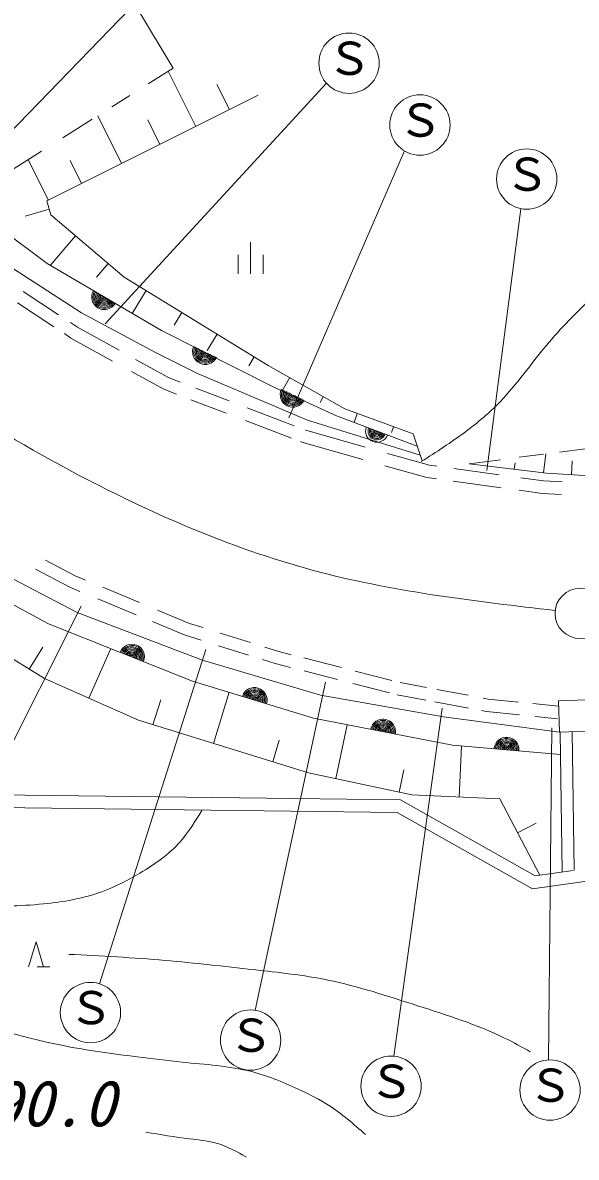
# Model space of a CAD drawing. Units: millimetres, scale not verified. Extents: x 40000 to 680000, y 20000 to 380000.
# Drawn here: x 148852 to 170881, y 238841 to 283972 of the extents above; entities that cross this region are included whole.
import ezdxf
from ezdxf.enums import TextEntityAlignment as Align

# ---------------------------------------------------------------- set-up
doc = ezdxf.new("R2010")
doc.units = ezdxf.units.MM
doc.header["$LTSCALE"] = 1000
for name, color, linetype, lineweight in [('M-BGD', 7, 'Continuous', 13), ('M-BMK', 2, 'Continuous', 13), ('M-BMK-SRVR', 3, 'Continuous', 13), ('M-STR-HTXT', 7, 'Continuous', 13)]:
    doc.layers.add(name, color=color, linetype=linetype, lineweight=lineweight)
doc.styles.add('ＭＳ ゴシック', font='')
doc.styles.get('ＭＳ ゴシック').set_extended_font_data('MS Gothic')

msp = doc.modelspace()

# ---------------------------------------------------------------- linework, layer by layer
at = {"layer": 'M-BGD'}
for p, q in [((154841, 282164), (153465, 284462)), ((153845, 281535), (154841, 282164)), ((154644, 282039), (155737, 279844)), ((156582, 281517), (157082, 280514)), ((158227, 281084), (149810, 276892)), ((152396, 280622), (153116, 281076)), ((151844, 280274), (152789, 278376)), ((150445, 279391), (151619, 280132)), ((153825, 280107), (154310, 279133)), ((148324, 278054), (149606, 278862)), ((149073, 278526), (149871, 276923)), ((150736, 278490), (151189, 277579)), ((146474, 276888), (149828, 274400)), ((149810, 276892), (149974, 276336)), ((148953, 276272), (149910, 276553)), ((149974, 276336), (152889, 273847)), ((149952, 274328), (150953, 275500)), ((157922, 275239), (157922, 273989)), ((148001, 274495), (151187, 272425)), ((149828, 274400), (154370, 271725)), ((157422, 274739), (157422, 273989)), ((158422, 273989), (158422, 274739)), ((151793, 273846), (152255, 274388)), ((152889, 273847), (158620, 270342)), ((150280, 272352), (148868, 273281)), ((153208, 272409), (153761, 273314)), ((150089, 271879), (148644, 272830)), ((151187, 272425), (154138, 270859)), ((154882, 271939), (155189, 272440)), ((151032, 271858), (150752, 272042)), ((152686, 270943), (151032, 271858)), ((154370, 271725), (158873, 269463)), ((150773, 271429), (150510, 271603)), ((152431, 270513), (150773, 271429)), ((156197, 270930), (156595, 271581)), ((154138, 270859), (155812, 270013)), ((154675, 269844), (153345, 270578)), ((157847, 270322), (158067, 270681)), ((158620, 270342), (161666, 268607)), ((154463, 269389), (153178, 270100)), ((155812, 270013), (160185, 268160)), ((155118, 269674), (154675, 269844)), ((157071, 268927), (155737, 269437)), ((158873, 269463), (161341, 268333)), ((159165, 269302), (159479, 269853)), ((154968, 269196), (154463, 269389)), ((160687, 268870), (160814, 269092)), ((156947, 268439), (155541, 268977)), ((159652, 267940), (157786, 268653)), ((161666, 268607), (164384, 267624)), ((159546, 267445), (157711, 268147)), ((160185, 268160), (164671, 266764)), ((161341, 268333), (164549, 267128)), ((162038, 268071), (162167, 268426)), ((160112, 267764), (160107, 267766)), ((162479, 267094), (160112, 267764)), ((163528, 267668), (163613, 267903)), ((159954, 267289), (159908, 267307)), ((162386, 266600), (159954, 267289)), ((164384, 267624), (164744, 266544)), ((165037, 266369), (163374, 266840)), ((168610, 266684), (169577, 266807)), ((169667, 266819), (169574, 266065)), ((170207, 266887), (171233, 267018)), ((164934, 265879), (163263, 266352)), ((165326, 266330), (165037, 266369)), ((166614, 266429), (167870, 266589)), ((169690, 266050), (166614, 266429)), ((168442, 266465), (168410, 266208)), ((170720, 266539), (170687, 265991)), ((165324, 265825), (164934, 265879)), ((167815, 265988), (166008, 266236)), ((169571, 265747), (168671, 265871)), ((174044, 265790), (169690, 266050)), ((167895, 265472), (165984, 265735)), ((169525, 265249), (168603, 265375)), ((170323, 265711), (169571, 265747)), ((170292, 265212), (169525, 265249)), ((140949, 263308), (149717, 257882)), ((149874, 260065), (145244, 262565)), ((151013, 260506), (146924, 262650)), ((149366, 262238), (150723, 261519)), ((149753, 262598), (150937, 261971)), ((150937, 261971), (151349, 261800)), ((150723, 261519), (151127, 261351)), ((152037, 261514), (153505, 260905)), ((151845, 261053), (153371, 260419)), ((156007, 258615), (151013, 260506)), ((154216, 260610), (155491, 260080)), ((155615, 257787), (149874, 260065)), ((154017, 260151), (155320, 259610)), ((155491, 260080), (156027, 259911)), ((155320, 259610), (155960, 259408)), ((156712, 259695), (157916, 259316)), ((149658, 259136), (149113, 258255)), ((152362, 259078), (151485, 257098)), ((156649, 259191), (157834, 258817)), ((158490, 259135), (159042, 258961)), ((160708, 257230), (156007, 258615)), ((158388, 258643), (158904, 258480)), ((159042, 258961), (159540, 258833)), ((160043, 258705), (161532, 258323)), ((158904, 258480), (159511, 258325)), ((160050, 258187), (161384, 257845)), ((162081, 258183), (163539, 257810)), ((149717, 257882), (153459, 256224)), ((160429, 256306), (155615, 257787)), ((163866, 257726), (164919, 257529)), ((157074, 257338), (156447, 255303)), ((161987, 257691), (163454, 257315)), ((165326, 257453), (166584, 257218)), ((154342, 257039), (154036, 256046)), ((165596, 256364), (160708, 257230)), ((163758, 257237), (164894, 257025)), ((165255, 256958), (166593, 256708)), ((167170, 257109), (167378, 257070)), ((167378, 257070), (168580, 256947)), ((169153, 256888), (170177, 256783)), ((171670, 257046), (170170, 257001)), ((170170, 257001), (170208, 255753)), ((170208, 255753), (165596, 256364)), ((167103, 256613), (167307, 256574)), ((167307, 256574), (168617, 256440)), ((169241, 256376), (170126, 256286)), ((153459, 256224), (160222, 254139)), ((165948, 255232), (160429, 256306)), ((161767, 256045), (161309, 253906)), ((170208, 255753), (171708, 255799)), ((170245, 255754), (170318, 250193)), ((170712, 255768), (170795, 250260)), ((159062, 255429), (158800, 254578)), ((170257, 254862), (165948, 255232)), ((166309, 255201), (166216, 253171)), ((160222, 254139), (164339, 253257)), ((164017, 254254), (163827, 253367)), ((163888, 253057), (146693, 253273)), ((164339, 253257), (167840, 253097)), ((163754, 252558), (146687, 252773)), ((169241, 250043), (163888, 253057)), ((167840, 253097), (169423, 250068)), ((169143, 249524), (163754, 252558)), ((169280, 252138), (168543, 251753)), ((170759, 250255), (169241, 250043)), ((172162, 249946), (169143, 249524)), ((149082, 246416), (149382, 247416)), ((149382, 247416), (149682, 246416)), ((149432, 246416), (149932, 246416))]:
    msp.add_line(p, q, dxfattribs=at)
for centre, radius, start, end in [((152099, 273062), 500, 149.4929, 329.4929), ((152099, 273062), 500, 149.4929, 329.4929), ((152099, 273062), 450, 149.4929, 329.4929), ((152099, 273062), 400, 149.4929, 329.4929), ((152099, 273062), 350, 149.4929, 329.4929), ((152099, 273062), 300, 149.4929, 329.4929), ((152099, 273062), 250, 149.4929, 329.4929), ((152099, 273062), 200, 149.4929, 329.4929), ((152099, 273062), 150, 149.4929, 329.4929), ((152099, 273062), 100, 149.4929, 329.4929), ((152099, 273062), 50, 149.4929, 329.4929), ((156113, 270877), 500, 154.0577, 334.0577), ((156113, 270877), 500, 154.0577, 334.0577), ((156113, 270877), 450, 154.0577, 334.0577), ((156113, 270877), 400, 154.0577, 334.0577), ((156113, 270877), 350, 154.0577, 334.0577), ((156113, 270877), 300, 154.0577, 334.0577), ((156113, 270877), 250, 154.0577, 334.0577), ((156113, 270877), 200, 154.0577, 334.0577), ((156113, 270877), 150, 154.0577, 334.0577), ((156113, 270877), 100, 154.0577, 334.0577), ((156113, 270877), 50, 154.0577, 334.0577), ((159599, 269181), 500, 154.0577, 334.0577), ((159599, 269181), 500, 154.0577, 334.0577), ((159599, 269181), 450, 154.0577, 334.0577), ((159599, 269181), 400, 154.0577, 334.0577), ((159599, 269181), 350, 154.0577, 334.0577), ((159599, 269181), 300, 154.0577, 334.0577), ((159599, 269181), 250, 154.0577, 334.0577), ((159599, 269181), 200, 154.0577, 334.0577), ((159599, 269181), 150, 154.0577, 334.0577), ((159599, 269181), 100, 154.0577, 334.0577), ((159599, 269181), 50, 154.0577, 334.0577), ((162945, 267731), 450, 159.4185, 339.4185), ((162945, 267731), 350, 159.4185, 339.4185), ((162945, 267731), 300, 159.4185, 339.4185), ((162945, 267731), 250, 159.4185, 339.4185), ((162945, 267731), 200, 159.4185, 339.4185), ((162945, 267731), 150, 159.4185, 339.4185), ((162945, 267731), 100, 159.4185, 339.4185), ((162945, 267731), 50, 159.4185, 339.4185), ((153198, 258751), 500, 338.4519, 158.4519), ((153198, 258751), 500, 338.4519, 158.4519), ((153198, 258751), 450, 338.4519, 158.4519), ((153198, 258751), 400, 338.4519, 158.4519), ((153198, 258751), 350, 338.4519, 158.4519), ((153198, 258751), 300, 338.4519, 158.4519), ((153198, 258751), 250, 338.4519, 158.4519), ((153198, 258751), 200, 338.4519, 158.4519), ((153198, 258751), 150, 338.4519, 158.4519), ((153198, 258751), 100, 338.4519, 158.4519), ((153198, 258751), 50, 338.4519, 158.4519), ((158076, 257030), 500, 342.8973, 162.8973), ((158076, 257030), 500, 342.8973, 162.8973), ((158076, 257030), 450, 342.8973, 162.8973), ((158076, 257030), 400, 342.8973, 162.8973), ((158076, 257030), 350, 342.8973, 162.8973), ((158076, 257030), 300, 342.8973, 162.8973), ((158076, 257030), 250, 342.8973, 162.8973), ((158076, 257030), 200, 342.8973, 162.8973), ((158076, 257030), 150, 342.8973, 162.8973), ((158076, 257030), 100, 342.8973, 162.8973), ((158076, 257030), 50, 342.8973, 162.8973), ((163189, 255769), 500, 348.9862, 168.9862), ((163189, 255769), 500, 348.9862, 168.9862), ((163189, 255769), 450, 348.9862, 168.9862), ((163189, 255769), 400, 348.9862, 168.9862), ((163189, 255769), 350, 348.9862, 168.9862), ((163189, 255769), 300, 348.9862, 168.9862), ((163189, 255769), 250, 348.9862, 168.9862), ((163189, 255769), 200, 348.9862, 168.9862), ((163189, 255769), 150, 348.9862, 168.9862), ((163189, 255769), 100, 348.9862, 168.9862), ((163189, 255769), 50, 348.9862, 168.9862), ((168102, 255047), 500, 355.0986, 175.0986), ((168102, 255047), 500, 355.0986, 175.0986), ((168102, 255047), 450, 355.0986, 175.0986), ((168102, 255047), 400, 355.0986, 175.0986), ((168102, 255047), 350, 355.0986, 175.0986), ((168102, 255047), 300, 355.0986, 175.0986), ((168102, 255047), 250, 355.0986, 175.0986), ((168102, 255047), 200, 355.0986, 175.0986), ((168102, 255047), 150, 355.0986, 175.0986), ((168102, 255047), 100, 355.0986, 175.0986), ((168102, 255047), 50, 355.0986, 175.0986)]:
    msp.add_arc(centre, radius, start, end, dxfattribs=at)
for points, knots in [([(164711, 266513), (165305, 266895), (165899, 267276), (166466, 267698), (166956, 268063), (167427, 268458), (167850, 268896), (168520, 269591), (169070, 270396), (169691, 271137), (170264, 271820), (170898, 272449), (171532, 273077)], [0, 0, 0, 0, 1, 1, 1, 2, 2, 2, 3, 3, 3, 4, 4, 4, 4]), ([(155980, 252642), (155717, 252211), (155455, 251779), (155126, 251405), (154678, 250896), (154107, 250493), (153514, 250141), (153017, 249845), (152504, 249585), (151965, 249393), (151234, 249133), (150457, 248999), (149678, 248921), (148736, 248827), (147793, 248814), (146856, 248886), (146076, 248946), (145300, 249065), (144532, 249215), (143402, 249436), (142288, 249726), (141172, 250013), (140115, 250286), (139057, 250556), (138017, 250885), (136750, 251285), (135510, 251773), (134262, 252237), (133290, 252598), (132313, 252945), (131317, 253228), (130309, 253515), (129281, 253735), (128253, 253949), (127356, 254136), (126458, 254318), (125549, 254430), (124365, 254575), (123164, 254601), (121974, 254520), (121061, 254458), (120155, 254335), (119270, 254069), (118622, 253876), (117986, 253606), (117467, 253198), (116948, 252790), (116546, 252243), (116145, 251696)], [0, 0, 0, 0, 1, 1, 1, 2, 2, 2, 3, 3, 3, 4, 4, 4, 5, 5, 5, 6, 6, 6, 7, 7, 7, 8, 8, 8, 9, 9, 9, 10, 10, 10, 11, 11, 11, 12, 12, 12, 13, 13, 13, 14, 14, 14, 15, 15, 15, 16, 16, 16, 16]), ([(162491, 239745), (162019, 240162), (161547, 240579), (161022, 240914), (160678, 241134), (160311, 241319), (159939, 241494), (159300, 241797), (158646, 242074), (157967, 242248), (157067, 242480), (156124, 242532), (155193, 242625), (154594, 242685), (154000, 242762), (153405, 242838), (152420, 242964), (151432, 243090), (150457, 243283), (148708, 243627), (146999, 244184), (145361, 244891), (143996, 245480), (142681, 246174), (141338, 246805), (140173, 247352), (138987, 247852), (137815, 248392), (136902, 248813), (135997, 249258), (135052, 249589), (133913, 249987), (132716, 250219), (131507, 250372), (129950, 250568), (128373, 250631), (126831, 250437), (125449, 250263), (124096, 249882), (122743, 249502)], [0, 0, 0, 0, 1, 1, 1, 2, 2, 2, 3, 3, 3, 4, 4, 4, 5, 5, 5, 6, 6, 6, 7, 7, 7, 8, 8, 8, 9, 9, 9, 10, 10, 10, 11, 11, 11, 12, 12, 12, 13, 13, 13, 13]), ([(150690, 246914), (151967, 246848), (153245, 246783), (154518, 246674), (155693, 246573), (156865, 246435), (158041, 246305), (159032, 246195), (160026, 246091), (160999, 245891), (162207, 245644), (163384, 245250), (164566, 244869), (165741, 244491), (166922, 244127), (168024, 243586), (168370, 243416), (168708, 243229), (169046, 243042)], [0, 0, 0, 0, 1, 1, 1, 2, 2, 2, 3, 3, 3, 4, 4, 4, 5, 5, 5, 6, 6, 6, 6]), ([(153753, 239842), (154329, 239745), (154905, 239648), (155491, 239578), (155865, 239534), (156242, 239500), (156597, 239394), (157003, 239273), (157379, 239057), (157756, 238841)], [0, 0, 0, 0, 1, 1, 1, 2, 2, 2, 3, 3, 3, 3])]:
    msp.add_open_spline(points, degree=3, knots=knots, dxfattribs=at)
at = {"layer": 'M-BMK'}
msp.add_open_spline([(118668, 333027), (118956, 331613), (119244, 330200), (119534, 328788), (120376, 324700), (121244, 320621), (121996, 316511), (123250, 309656), (124183, 302719), (126199, 296052), (127392, 292109), (128963, 288259), (131030, 284681), (133465, 280468), (136587, 276630), (140212, 273394), (143489, 270468), (147176, 268034), (151079, 265981), (154162, 264358), (157380, 262974), (160724, 262106), (163758, 261318), (166897, 260955), (170035, 260592)], degree=3, knots=[0, 0, 0, 0, 1, 1, 1, 2, 2, 2, 3, 3, 3, 4, 4, 4, 5, 5, 5, 6, 6, 6, 7, 7, 7, 8, 8, 8, 8], dxfattribs=at)
at = {"layer": 'M-BMK-SRVR'}
msp.add_circle((171033, 260474), 1000, dxfattribs=at)
at = {"layer": 'M-STR-HTXT'}
for p, q in [((153842, 285279), (145404, 276573)), ((160934, 281571), (152130, 271991)), ((164050, 278869), (159444, 268261)), ((167322, 266160), (168678, 276574)), ((146545, 251557), (151183, 260758)), ((151904, 245745), (156133, 259046)), ((158104, 244689), (160897, 257744)), ((163621, 242865), (165549, 256702)), ((169777, 242712), (169904, 255920))]:
    msp.add_line(p, q, dxfattribs=at)
for centre in [(161836, 282362), (164658, 279903), (168908, 277752), (151549, 244599), (157920, 243503), (163509, 241670), (169835, 241514)]:
    msp.add_circle(centre, 1200, dxfattribs=at)

# ---------------------------------------------------------------- texts
at = {"layer": 'M-BGD', "style": 'ＭＳ ゴシック', "oblique": 15}
msp.add_text('390.0', height=1833, dxfattribs=at).set_placement((146295, 239522), align=Align.BOTTOM_LEFT)
at = {"layer": 'M-STR-HTXT', "style": 'ＭＳ ゴシック'}
for p in [(160946, 281501), (163768, 279042), (168018, 276891), (150659, 243738), (157030, 242642), (162619, 240809), (168945, 240653)]:
    msp.add_text('Ｓ', height=1320, dxfattribs=at).set_placement(p, align=Align.BOTTOM_LEFT)

doc.saveas('drawing.dxf')
